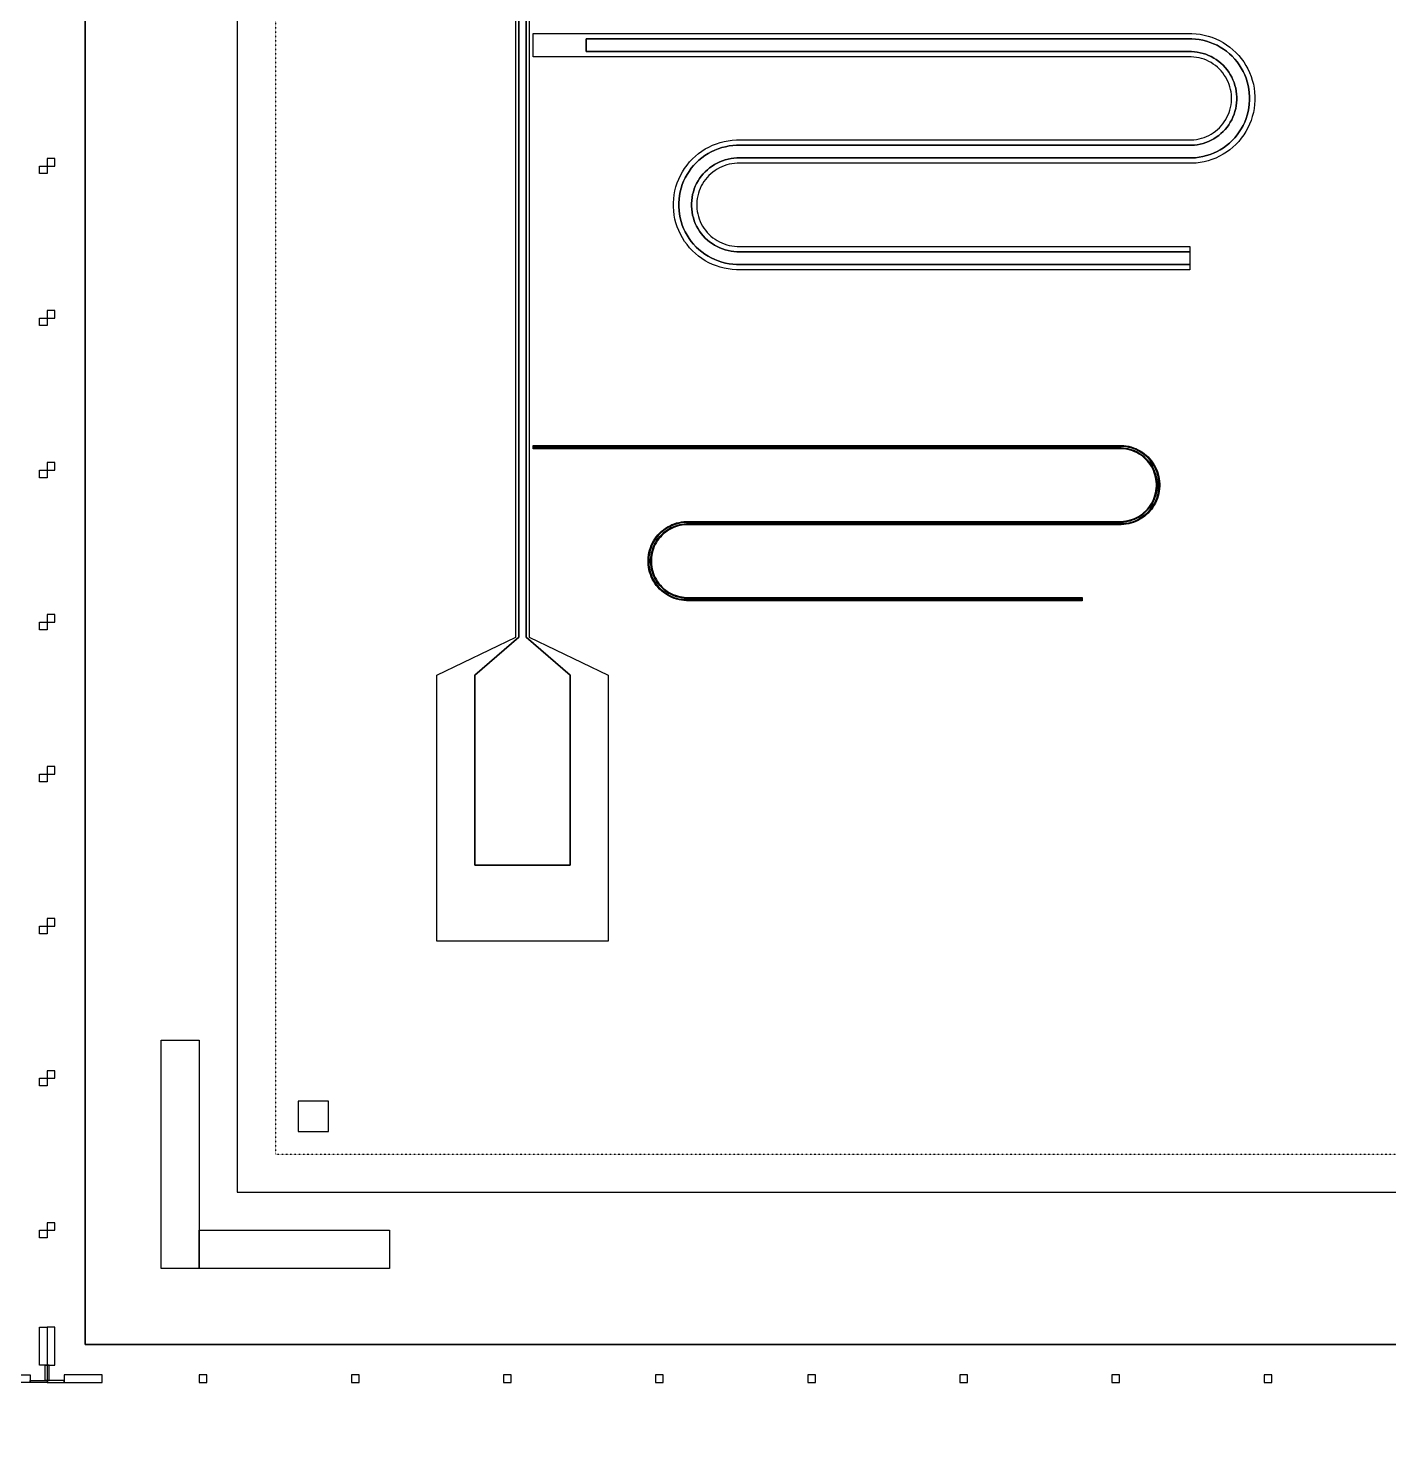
# Model space of a CAD drawing. Extents: x -50000 to 50000, y -50000 to 50000.
# Drawn here: x -14450 to -10872, y -43341 to -39637 of the extents above; entities that cross this region are included whole.
import ezdxf

# ---------------------------------------------------------------- set-up
doc = ezdxf.new("R2010")
doc.units = 0
doc.linetypes.add('DOT', pattern=[0.2, 0, -0.2])
doc.layers.get('0').update_dxf_attribs({"linetype": 'CONTINUOUS'})
for name, color, linetype in [('DICEGRID', 3, 'CONTINUOUS'), ('FRAME', 8, 'CONTINUOUS'), ('MARKERS', 2, 'CONTINUOUS'), ('XOR', 1, 'CONTINUOUS')]:
    doc.layers.add(name, color=color, linetype=linetype)

# ---------------------------------------------------------------- blocks, each defined once
blk = doc.blocks.new('DICINGBORDER')
for points in [[(0, 3200), (20, 3200), (20, 3220), (0, 3220)], [(7200, 3180), (7180, 3180), (7180, 3200), (7200, 3200)], [(0, 2800), (20, 2800), (20, 2820), (0, 2820)], [(7200, 2780), (7180, 2780), (7180, 2800), (7200, 2800)], [(0, 2400), (20, 2400), (20, 2420), (0, 2420)], [(7200, 2380), (7180, 2380), (7180, 2400), (7200, 2400)], [(0, 2000), (20, 2000), (20, 2020), (0, 2020)], [(7200, 1980), (7180, 1980), (7180, 2000), (7200, 2000)], [(0, 1600), (20, 1600), (20, 1620), (0, 1620)], [(7200, 1580), (7180, 1580), (7180, 1600), (7200, 1600)], [(0, 1200), (20, 1200), (20, 1220), (0, 1220)], [(7200, 1180), (7180, 1180), (7180, 1200), (7200, 1200)], [(0, 800), (20, 800), (20, 820), (0, 820)], [(7200, 780), (7180, 780), (7180, 800), (7200, 800)], [(0, 400), (20, 400), (20, 420), (0, 420)], [(7200, 380), (7180, 380), (7180, 400), (7200, 400)], [(0, 45), (20, 45), (20, 145), (0, 145)], [(7200, 45), (7180, 45), (7180, 145), (7200, 145)], [(0, 5), (5, 5), (5, 45), (0, 45)], [(7200, 5), (7195, 5), (7195, 45), (7200, 45)], [(0, 0), (45, 0), (45, 5), (0, 5)], [(45, 0), (145, 0), (145, 20), (45, 20)], [(400, 0), (420, 0), (420, 20), (400, 20)], [(800, 0), (820, 0), (820, 20), (800, 20)], [(1200, 0), (1220, 0), (1220, 20), (1200, 20)], [(1600, 0), (1620, 0), (1620, 20), (1600, 20)], [(2000, 0), (2020, 0), (2020, 20), (2000, 20)], [(2400, 0), (2420, 0), (2420, 20), (2400, 20)], [(2800, 0), (2820, 0), (2820, 20), (2800, 20)], [(3200, 0), (3220, 0), (3220, 20), (3200, 20)], [(7155, 0), (7055, 0), (7055, 20), (7155, 20)], [(7200, 0), (7155, 0), (7155, 5), (7200, 5)]]:
    blk.add_lwpolyline(points, close=True)
blk = doc.blocks.new('CHIP_XOR')
at = {"layer": 'chipBorder'}
blk.add_lwpolyline([(0, 0), (0, 7000), (7000, 7000), (7000, 0), (0, 0)], close=True, dxfattribs=at)
at = {"layer": 'DICEGRID'}
blk.add_lwpolyline([(400, 400), (6600, 400), (6600, 6600), (400, 6600)], close=True, dxfattribs=at)
at = {"layer": 'FRAME'}
blk.add_lwpolyline([(0, 0), (7000, 0), (7000, 7000), (0, 7000)], close=True, dxfattribs=at)
at = {"layer": 'FRAME', "linetype": 'DOT'}
blk.add_lwpolyline([(500, 500), (6500, 500), (6500, 6500), (500, 6500)], close=True, dxfattribs=at)
at = {"layer": 'MARKERS'}
blk.add_lwpolyline([(560, 560), (640, 560), (640, 640), (560, 640)], close=True, dxfattribs=at)
at = {"layer": 'mask'}
for points in [[(200, 200), (200, 800), (300, 800), (300, 200), (200, 200)], [(300, 200), (300, 300), (800, 300), (800, 200), (300, 200)]]:
    blk.add_lwpolyline(points, close=True, dxfattribs=at)
at = {"layer": 'photolayer'}
blk.add_lwpolyline([(1159.56, 5660.652), (1159.56, 1860.652), (1275.5, 1760.652), (1275.5, 1260.652), (1024.5, 1260.652), (1024.5, 1260.652), (1024.5, 1760.652), (1140.44, 1860.652), (1140.44, 5660.652)], dxfattribs=at)
for points in [[(1712.635, 2841.065), (1702.803, 2841.684), (1693.03, 2842.919), (1683.354, 2844.764), (1673.812, 2847.214), (1664.443, 2850.258), (1655.284, 2853.885), (1646.371, 2858.079), (1637.739, 2862.825), (1629.421, 2868.103), (1621.452, 2873.893), (1613.861, 2880.172), (1606.68, 2886.916), (1599.937, 2894.097), (1593.658, 2901.687), (1587.868, 2909.657), (1582.589, 2917.974), (1577.844, 2926.606), (1573.649, 2935.52), (1570.023, 2944.679), (1566.979, 2954.047), (1564.529, 2963.589), (1562.683, 2973.265), (1561.449, 2983.038), (1560.83, 2992.87), (1560.83, 3002.721), (1561.449, 3012.552), (1562.683, 3022.325), (1564.529, 3032.002), (1566.979, 3041.543), (1570.023, 3050.912), (1573.649, 3060.071), (1577.844, 3068.984), (1582.589, 3077.617), (1587.868, 3085.934), (1593.658, 3093.904), (1599.937, 3101.494), (1606.68, 3108.675), (1613.861, 3115.418), (1621.452, 3121.697), (1629.421, 3127.488), (1637.739, 3132.766), (1646.371, 3137.512), (1655.284, 3141.706), (1664.443, 3145.332), (1673.812, 3148.376), (1683.354, 3150.826), (1693.03, 3152.672), (1702.803, 3153.907), (1712.635, 3154.525), (2908.885, 3154.525), (2916.618, 3155.012), (2924.305, 3155.983), (2931.915, 3157.435), (2939.42, 3159.361), (2946.788, 3161.756), (2953.992, 3164.608), (2961.002, 3167.907), (2967.792, 3171.639), (2974.334, 3175.791), (2980.602, 3180.345), (2986.572, 3185.283), (2992.219, 3190.587), (2997.523, 3196.235), (3002.462, 3202.205), (3007.016, 3208.473), (3011.167, 3215.015), (3014.9, 3221.804), (3018.199, 3228.815), (3021.051, 3236.018), (3023.445, 3243.387), (3025.372, 3250.892), (3026.824, 3258.502), (3027.795, 3266.189), (3028.281, 3273.921), (3028.281, 3281.669), (3027.795, 3289.402), (3026.824, 3297.089), (3025.372, 3304.699), (3023.445, 3312.204), (3021.051, 3319.572), (3018.199, 3326.776), (3014.9, 3333.786), (3011.167, 3340.576), (3007.016, 3347.118), (3002.462, 3353.386), (2997.523, 3359.355), (2992.219, 3365.003), (2986.572, 3370.307), (2980.602, 3375.246), (2974.334, 3379.8), (2967.792, 3383.951), (2961.002, 3387.684), (2953.992, 3390.983), (2946.788, 3393.835), (2939.42, 3396.229), (2931.915, 3398.156), (2924.305, 3399.608), (2916.618, 3400.579), (2908.885, 3401.065), (1317.56, 3401.065), (1317.56, 3434.525), (2909.937, 3434.525), (2919.768, 3433.907), (2929.541, 3432.672), (2939.218, 3430.826), (2948.759, 3428.376), (2958.128, 3425.332), (2967.287, 3421.706), (2976.2, 3417.512), (2984.833, 3412.766), (2993.15, 3407.488), (3001.12, 3401.697), (3008.71, 3395.418), (3015.891, 3388.675), (3022.634, 3381.494), (3028.913, 3373.904), (3034.704, 3365.934), (3039.982, 3357.617), (3044.728, 3348.984), (3048.922, 3340.071), (3052.548, 3330.912), (3055.592, 3321.543), (3058.042, 3312.002), (3059.888, 3302.325), (3061.123, 3292.552), (3061.741, 3282.721), (3061.741, 3272.87), (3061.123, 3263.038), (3059.888, 3253.265), (3058.042, 3243.589), (3055.592, 3234.047), (3052.548, 3224.679), (3048.922, 3215.52), (3044.728, 3206.606), (3039.982, 3197.974), (3034.704, 3189.657), (3028.913, 3181.687), (3022.634, 3174.097), (3015.891, 3166.916), (3008.71, 3160.172), (3001.12, 3153.893), (2993.15, 3148.103), (2984.833, 3142.825), (2976.2, 3138.079), (2967.287, 3133.885), (2958.128, 3130.258), (2948.759, 3127.214), (2939.218, 3124.764), (2929.541, 3122.919), (2919.768, 3121.684), (2909.937, 3121.065), (1713.686, 3121.065), (1705.954, 3120.579), (1698.267, 3119.608), (1690.656, 3118.156), (1683.152, 3116.229), (1675.783, 3113.835), (1668.579, 3110.983), (1661.569, 3107.684), (1654.779, 3103.951), (1648.238, 3099.8), (1641.97, 3095.246), (1636, 3090.307), (1630.352, 3085.003), (1625.048, 3079.355), (1620.11, 3073.386), (1615.555, 3067.118), (1611.404, 3060.576), (1607.671, 3053.786), (1604.373, 3046.776), (1601.52, 3039.572), (1599.126, 3032.204), (1597.199, 3024.699), (1595.748, 3017.089), (1594.776, 3009.402), (1594.29, 3001.669), (1594.29, 2993.921), (1594.776, 2986.189), (1595.748, 2978.502), (1597.199, 2970.892), (1599.126, 2963.387), (1601.52, 2956.018), (1604.373, 2948.815), (1607.671, 2941.804), (1611.404, 2935.015), (1615.555, 2928.473), (1620.11, 2922.205), (1625.048, 2916.235), (1630.352, 2910.587), (1636, 2905.283), (1641.97, 2900.345), (1648.238, 2895.791), (1654.779, 2891.639), (1661.569, 2887.907), (1668.579, 2884.608), (1675.783, 2881.756), (1683.152, 2879.361), (1690.656, 2877.435), (1698.267, 2875.983), (1705.954, 2875.012), (1713.686, 2874.525), (2905.011, 2874.525), (2905.011, 2841.065), (1712.635, 2841.065)], [(1581.103, 1958.272), (1574.68, 1958.677), (1568.296, 1959.483), (1561.975, 1960.689), (1555.743, 1962.289), (1549.623, 1964.278), (1543.64, 1966.646), (1537.818, 1969.386), (1532.179, 1972.486), (1526.745, 1975.934), (1521.54, 1979.716), (1516.581, 1983.818), (1511.891, 1988.223), (1507.486, 1992.914), (1503.384, 1997.872), (1499.602, 2003.078), (1496.154, 2008.511), (1493.054, 2014.15), (1490.314, 2019.972), (1487.945, 2025.955), (1485.957, 2032.075), (1484.356, 2038.308), (1483.151, 2044.629), (1482.344, 2051.013), (1481.94, 2057.435), (1481.94, 2063.87), (1482.344, 2070.292), (1483.151, 2076.676), (1484.356, 2082.997), (1485.957, 2089.23), (1487.945, 2095.35), (1490.314, 2101.333), (1493.054, 2107.155), (1496.154, 2112.794), (1499.602, 2118.227), (1503.384, 2123.433), (1507.486, 2128.391), (1511.891, 2133.082), (1516.581, 2137.487), (1521.54, 2141.588), (1526.745, 2145.371), (1532.179, 2148.819), (1537.818, 2151.919), (1543.64, 2154.659), (1549.623, 2157.027), (1555.743, 2159.016), (1561.975, 2160.616), (1568.296, 2161.822), (1574.68, 2162.628), (1581.103, 2163.032), (2724.282, 2163.032), (2730.405, 2163.418), (2736.492, 2164.187), (2742.519, 2165.336), (2748.462, 2166.862), (2754.298, 2168.758), (2760.003, 2171.017), (2765.554, 2173.629), (2770.931, 2176.585), (2776.111, 2179.873), (2781.075, 2183.479), (2785.803, 2187.39), (2790.276, 2191.591), (2794.476, 2196.063), (2798.387, 2200.791), (2801.993, 2205.755), (2805.281, 2210.935), (2808.237, 2216.312), (2810.849, 2221.864), (2813.108, 2227.569), (2815.004, 2233.404), (2816.53, 2239.347), (2817.68, 2245.374), (2818.449, 2251.461), (2818.834, 2257.585), (2818.834, 2263.72), (2818.449, 2269.844), (2817.68, 2275.931), (2816.53, 2281.958), (2815.004, 2287.901), (2813.108, 2293.736), (2810.849, 2299.441), (2808.237, 2304.993), (2805.281, 2310.37), (2801.993, 2315.55), (2798.387, 2320.514), (2794.476, 2325.242), (2790.276, 2329.714), (2785.803, 2333.914), (2781.075, 2337.825), (2776.111, 2341.432), (2770.931, 2344.72), (2765.554, 2347.675), (2760.003, 2350.288), (2754.298, 2352.547), (2748.462, 2354.443), (2742.519, 2355.968), (2736.492, 2357.118), (2730.405, 2357.887), (2724.282, 2358.272), (1179.56, 2358.272), (1179.56, 2363.032), (2724.431, 2363.032), (2730.853, 2362.628), (2737.237, 2361.822), (2743.558, 2360.616), (2749.791, 2359.016), (2755.911, 2357.027), (2761.894, 2354.659), (2767.716, 2351.919), (2773.355, 2348.819), (2778.788, 2345.371), (2783.994, 2341.588), (2788.952, 2337.487), (2793.643, 2333.082), (2798.048, 2328.391), (2802.15, 2323.433), (2805.932, 2318.227), (2809.38, 2312.794), (2812.48, 2307.155), (2815.22, 2301.333), (2817.589, 2295.35), (2819.577, 2289.23), (2821.178, 2282.997), (2822.383, 2276.676), (2823.19, 2270.292), (2823.594, 2263.87), (2823.594, 2257.435), (2823.19, 2251.013), (2822.383, 2244.629), (2821.178, 2238.308), (2819.577, 2232.075), (2817.589, 2225.955), (2815.22, 2219.972), (2812.48, 2214.15), (2809.38, 2208.511), (2805.932, 2203.078), (2802.15, 2197.872), (2798.048, 2192.914), (2793.643, 2188.223), (2788.952, 2183.818), (2783.994, 2179.716), (2778.788, 2175.934), (2773.355, 2172.486), (2767.716, 2169.386), (2761.894, 2166.646), (2755.911, 2164.278), (2749.791, 2162.289), (2743.558, 2160.689), (2737.237, 2159.483), (2730.853, 2158.677), (2724.431, 2158.272), (1581.252, 2158.272), (1575.129, 2157.887), (1569.041, 2157.118), (1563.014, 2155.968), (1557.071, 2154.443), (1551.236, 2152.547), (1545.531, 2150.288), (1539.98, 2147.675), (1534.603, 2144.72), (1529.422, 2141.432), (1524.458, 2137.825), (1519.731, 2133.914), (1515.258, 2129.714), (1511.058, 2125.242), (1507.147, 2120.514), (1503.541, 2115.55), (1500.253, 2110.37), (1497.297, 2104.993), (1494.685, 2099.441), (1492.426, 2093.736), (1490.53, 2087.901), (1489.004, 2081.958), (1487.854, 2075.931), (1487.085, 2069.844), (1486.7, 2063.72), (1486.7, 2057.585), (1487.085, 2051.461), (1487.854, 2045.374), (1489.004, 2039.347), (1490.53, 2033.404), (1492.426, 2027.569), (1494.685, 2021.864), (1497.297, 2016.312), (1500.253, 2010.935), (1503.541, 2005.755), (1507.147, 2000.791), (1511.058, 1996.063), (1515.258, 1991.591), (1519.731, 1987.39), (1524.458, 1983.479), (1529.422, 1979.873), (1534.603, 1976.585), (1539.98, 1973.629), (1545.531, 1971.017), (1551.236, 1968.758), (1557.071, 1966.862), (1563.014, 1965.336), (1569.041, 1964.187), (1575.129, 1963.418), (1581.252, 1963.032), (2621.214, 1963.032), (2621.214, 1958.272), (1581.103, 1958.272)]]:
    blk.add_lwpolyline(points, close=True, dxfattribs=at)
at = {"layer": 'XOR'}
for points in [[(1140.44, 5660.652), (1140.44, 1860.652), (1024.5, 1760.652), (1024.5, 1260.652), (1275.5, 1260.652), (1275.5, 1760.652), (1159.56, 1860.652), (1159.56, 5660.652)], [(1167.56, 5663.144), (1167.56, 1860.652), (1375.5, 1760.652), (1375.5, 1060.652), (924.5, 1060.652), (924.5, 1060.652), (924.5, 1760.652), (1132.44, 1860.652), (1132.44, 5664.205)]]:
    blk.add_lwpolyline(points, dxfattribs=at)
for points in [[(1712.195, 2827.065), (1701.485, 2827.739), (1690.839, 2829.084), (1680.298, 2831.095), (1669.904, 2833.763), (1659.699, 2837.079), (1649.721, 2841.03), (1640.012, 2845.599), (1630.608, 2850.768), (1621.548, 2856.518), (1612.867, 2862.826), (1604.598, 2869.666), (1596.776, 2877.011), (1589.43, 2884.834), (1582.59, 2893.102), (1576.283, 2901.783), (1570.533, 2910.844), (1565.363, 2920.247), (1560.794, 2929.957), (1556.844, 2939.934), (1553.528, 2950.14), (1550.859, 2960.533), (1548.849, 2971.074), (1547.504, 2981.72), (1546.83, 2992.43), (1546.83, 3003.161), (1547.504, 3013.87), (1548.849, 3024.517), (1550.859, 3035.057), (1553.528, 3045.451), (1556.844, 3055.657), (1560.794, 3065.634), (1565.363, 3075.343), (1570.533, 3084.747), (1576.283, 3093.807), (1582.59, 3102.489), (1589.43, 3110.757), (1596.776, 3118.579), (1604.598, 3125.925), (1612.867, 3132.765), (1621.548, 3139.073), (1630.608, 3144.822), (1640.012, 3149.992), (1649.721, 3154.561), (1659.699, 3158.511), (1669.904, 3161.827), (1680.298, 3164.496), (1690.839, 3166.507), (1701.485, 3167.852), (1712.195, 3168.525), (2908.445, 3168.525), (2915.3, 3168.957), (2922.113, 3169.817), (2928.86, 3171.104), (2935.512, 3172.812), (2942.044, 3174.935), (2948.429, 3177.463), (2954.643, 3180.387), (2960.662, 3183.696), (2966.461, 3187.376), (2972.017, 3191.412), (2977.309, 3195.79), (2982.315, 3200.492), (2987.016, 3205.498), (2991.394, 3210.79), (2995.431, 3216.346), (2999.111, 3222.145), (3002.42, 3228.163), (3005.344, 3234.378), (3007.872, 3240.763), (3009.994, 3247.295), (3011.702, 3253.947), (3012.989, 3260.693), (3013.85, 3267.507), (3014.281, 3274.361), (3014.281, 3281.229), (3013.85, 3288.084), (3012.989, 3294.897), (3011.702, 3301.644), (3009.994, 3308.296), (3007.872, 3314.827), (3005.344, 3321.213), (3002.42, 3327.427), (2999.111, 3333.446), (2995.431, 3339.244), (2991.394, 3344.801), (2987.016, 3350.093), (2982.315, 3355.099), (2977.309, 3359.8), (2972.017, 3364.178), (2966.461, 3368.215), (2960.662, 3371.895), (2954.643, 3375.204), (2948.429, 3378.128), (2942.044, 3380.656), (2935.512, 3382.778), (2928.86, 3384.486), (2922.113, 3385.773), (2915.3, 3386.634), (2908.445, 3387.065), (1177.56, 3387.065), (1177.56, 3448.525), (2910.377, 3448.525), (2921.086, 3447.852), (2931.733, 3446.507), (2942.273, 3444.496), (2952.667, 3441.827), (2962.873, 3438.511), (2972.85, 3434.561), (2982.559, 3429.992), (2991.963, 3424.822), (3001.023, 3419.073), (3009.705, 3412.765), (3017.973, 3405.925), (3025.795, 3398.579), (3033.141, 3390.757), (3039.981, 3382.489), (3046.289, 3373.807), (3052.038, 3364.747), (3057.208, 3355.343), (3061.777, 3345.634), (3065.727, 3335.657), (3069.043, 3325.451), (3071.712, 3315.057), (3073.723, 3304.517), (3075.068, 3293.87), (3075.741, 3283.161), (3075.741, 3272.43), (3075.068, 3261.72), (3073.723, 3251.074), (3071.712, 3240.533), (3069.043, 3230.14), (3065.727, 3219.934), (3061.777, 3209.957), (3057.208, 3200.247), (3052.038, 3190.844), (3046.289, 3181.783), (3039.981, 3173.102), (3033.141, 3164.834), (3025.795, 3157.011), (3017.973, 3149.666), (3009.705, 3142.826), (3001.023, 3136.518), (2991.963, 3130.768), (2982.559, 3125.599), (2972.85, 3121.03), (2962.873, 3117.079), (2952.667, 3113.763), (2942.273, 3111.095), (2931.733, 3109.084), (2921.086, 3107.739), (2910.377, 3107.065), (1714.126, 3107.065), (1707.272, 3106.634), (1700.458, 3105.773), (1693.712, 3104.486), (1687.06, 3102.778), (1680.528, 3100.656), (1674.142, 3098.128), (1667.928, 3095.204), (1661.91, 3091.895), (1656.111, 3088.215), (1650.555, 3084.178), (1645.263, 3079.8), (1640.256, 3075.099), (1635.555, 3070.093), (1631.177, 3064.801), (1627.14, 3059.244), (1623.46, 3053.446), (1620.152, 3047.427), (1617.227, 3041.213), (1614.699, 3034.827), (1612.577, 3028.296), (1610.869, 3021.644), (1609.582, 3014.897), (1608.721, 3008.084), (1608.29, 3001.229), (1608.29, 2994.361), (1608.721, 2987.507), (1609.582, 2980.693), (1610.869, 2973.947), (1612.577, 2967.295), (1614.699, 2960.763), (1617.227, 2954.378), (1620.152, 2948.163), (1623.46, 2942.145), (1627.14, 2936.346), (1631.177, 2930.79), (1635.555, 2925.498), (1640.256, 2920.492), (1645.263, 2915.79), (1650.555, 2911.412), (1656.111, 2907.376), (1661.91, 2903.696), (1667.928, 2900.387), (1674.142, 2897.463), (1680.528, 2894.935), (1687.06, 2892.812), (1693.712, 2891.104), (1700.458, 2889.817), (1707.272, 2888.957), (1714.126, 2888.525), (2905.011, 2888.525), (2905.011, 2874.525), (1713.686, 2874.525), (1705.954, 2875.012), (1698.267, 2875.983), (1690.656, 2877.435), (1683.152, 2879.361), (1675.783, 2881.756), (1668.579, 2884.608), (1661.569, 2887.907), (1654.779, 2891.639), (1648.238, 2895.791), (1641.97, 2900.345), (1636, 2905.283), (1630.352, 2910.587), (1625.048, 2916.235), (1620.11, 2922.205), (1615.555, 2928.473), (1611.404, 2935.015), (1607.671, 2941.804), (1604.373, 2948.815), (1601.52, 2956.018), (1599.126, 2963.387), (1597.199, 2970.892), (1595.748, 2978.502), (1594.776, 2986.189), (1594.29, 2993.921), (1594.29, 3001.669), (1594.776, 3009.402), (1595.748, 3017.089), (1597.199, 3024.699), (1599.126, 3032.204), (1601.52, 3039.572), (1604.373, 3046.776), (1607.671, 3053.786), (1611.404, 3060.576), (1615.555, 3067.118), (1620.11, 3073.386), (1625.048, 3079.355), (1630.352, 3085.003), (1636, 3090.307), (1641.97, 3095.246), (1648.238, 3099.8), (1654.779, 3103.951), (1661.569, 3107.684), (1668.579, 3110.983), (1675.783, 3113.835), (1683.152, 3116.229), (1690.656, 3118.156), (1698.267, 3119.608), (1705.954, 3120.579), (1713.686, 3121.065), (2909.937, 3121.065), (2919.768, 3121.684), (2929.541, 3122.919), (2939.218, 3124.764), (2948.759, 3127.214), (2958.128, 3130.258), (2967.287, 3133.885), (2976.2, 3138.079), (2984.833, 3142.825), (2993.15, 3148.103), (3001.12, 3153.893), (3008.71, 3160.172), (3015.891, 3166.916), (3022.634, 3174.097), (3028.913, 3181.687), (3034.704, 3189.657), (3039.982, 3197.974), (3044.728, 3206.606), (3048.922, 3215.52), (3052.548, 3224.679), (3055.592, 3234.047), (3058.042, 3243.589), (3059.888, 3253.265), (3061.123, 3263.038), (3061.741, 3272.87), (3061.741, 3282.721), (3061.123, 3292.552), (3059.888, 3302.325), (3058.042, 3312.002), (3055.592, 3321.543), (3052.548, 3330.912), (3048.922, 3340.071), (3044.728, 3348.984), (3039.982, 3357.617), (3034.704, 3365.934), (3028.913, 3373.904), (3022.634, 3381.494), (3015.891, 3388.675), (3008.71, 3395.418), (3001.12, 3401.697), (2993.15, 3407.488), (2984.833, 3412.766), (2976.2, 3417.512), (2967.287, 3421.706), (2958.128, 3425.332), (2948.759, 3428.376), (2939.218, 3430.826), (2929.541, 3432.672), (2919.768, 3433.907), (2909.937, 3434.525), (1317.56, 3434.525), (1317.56, 3401.065), (2908.885, 3401.065), (2916.618, 3400.579), (2924.305, 3399.608), (2931.915, 3398.156), (2939.42, 3396.229), (2946.788, 3393.835), (2953.992, 3390.983), (2961.002, 3387.684), (2967.792, 3383.951), (2974.334, 3379.8), (2980.602, 3375.246), (2986.572, 3370.307), (2992.219, 3365.003), (2997.523, 3359.355), (3002.462, 3353.386), (3007.016, 3347.118), (3011.167, 3340.576), (3014.9, 3333.786), (3018.199, 3326.776), (3021.051, 3319.572), (3023.445, 3312.204), (3025.372, 3304.699), (3026.824, 3297.089), (3027.795, 3289.402), (3028.281, 3281.669), (3028.281, 3273.921), (3027.795, 3266.189), (3026.824, 3258.502), (3025.372, 3250.892), (3023.445, 3243.387), (3021.051, 3236.018), (3018.199, 3228.815), (3014.9, 3221.804), (3011.167, 3215.015), (3007.016, 3208.473), (3002.462, 3202.205), (2997.523, 3196.235), (2992.219, 3190.587), (2986.572, 3185.283), (2980.602, 3180.345), (2974.334, 3175.791), (2967.792, 3171.639), (2961.002, 3167.907), (2953.992, 3164.608), (2946.788, 3161.756), (2939.42, 3159.361), (2931.915, 3157.435), (2924.305, 3155.983), (2916.618, 3155.012), (2908.885, 3154.525), (1712.635, 3154.525), (1702.803, 3153.907), (1693.03, 3152.672), (1683.354, 3150.826), (1673.812, 3148.376), (1664.443, 3145.332), (1655.284, 3141.706), (1646.371, 3137.512), (1637.739, 3132.766), (1629.421, 3127.488), (1621.452, 3121.697), (1613.861, 3115.418), (1606.68, 3108.675), (1599.937, 3101.494), (1593.658, 3093.904), (1587.868, 3085.934), (1582.589, 3077.617), (1577.844, 3068.984), (1573.649, 3060.071), (1570.023, 3050.912), (1566.979, 3041.543), (1564.529, 3032.002), (1562.683, 3022.325), (1561.449, 3012.552), (1560.83, 3002.721), (1560.83, 2992.87), (1561.449, 2983.038), (1562.683, 2973.265), (1564.529, 2963.589), (1566.979, 2954.047), (1570.023, 2944.679), (1573.649, 2935.52), (1577.844, 2926.606), (1582.589, 2917.974), (1587.868, 2909.657), (1593.658, 2901.687), (1599.937, 2894.097), (1606.68, 2886.916), (1613.861, 2880.172), (1621.452, 2873.893), (1629.421, 2868.103), (1637.739, 2862.825), (1646.371, 2858.079), (1655.284, 2853.885), (1664.443, 2850.258), (1673.812, 2847.214), (1683.354, 2844.764), (1693.03, 2842.919), (1702.803, 2841.684), (1712.635, 2841.065), (2905.011, 2841.065), (2905.011, 2827.065), (1712.195, 2827.065)], [(1581.04, 1956.272), (1574.492, 1956.684), (1567.983, 1957.507), (1561.539, 1958.736), (1555.185, 1960.368), (1548.945, 1962.395), (1542.845, 1964.81), (1536.909, 1967.603), (1531.16, 1970.764), (1525.621, 1974.279), (1520.313, 1978.135), (1515.258, 1982.317), (1510.476, 1986.808), (1505.985, 1991.591), (1501.803, 1996.646), (1497.947, 2001.953), (1494.431, 2007.492), (1491.271, 2013.242), (1488.477, 2019.178), (1486.062, 2025.278), (1484.035, 2031.517), (1482.404, 2037.871), (1481.174, 2044.316), (1480.352, 2050.825), (1479.94, 2057.372), (1479.94, 2063.933), (1480.352, 2070.48), (1481.174, 2076.989), (1482.404, 2083.433), (1484.035, 2089.788), (1486.062, 2096.027), (1488.477, 2102.127), (1491.271, 2108.063), (1494.431, 2113.812), (1497.947, 2119.352), (1501.803, 2124.659), (1505.985, 2129.714), (1510.476, 2134.497), (1515.258, 2138.988), (1520.313, 2143.17), (1525.621, 2147.026), (1531.16, 2150.541), (1536.909, 2153.702), (1542.845, 2156.495), (1548.945, 2158.91), (1555.185, 2160.937), (1561.539, 2162.569), (1567.983, 2163.798), (1574.492, 2164.621), (1581.04, 2165.032), (2724.219, 2165.032), (2730.217, 2165.41), (2736.179, 2166.163), (2742.083, 2167.289), (2747.904, 2168.784), (2753.62, 2170.641), (2759.208, 2172.853), (2764.646, 2175.412), (2769.912, 2178.308), (2774.987, 2181.528), (2779.849, 2185.061), (2784.48, 2188.891), (2788.861, 2193.006), (2792.975, 2197.387), (2796.806, 2202.017), (2800.338, 2206.88), (2803.559, 2211.954), (2806.454, 2217.22), (2809.013, 2222.658), (2811.225, 2228.246), (2813.082, 2233.962), (2814.577, 2239.783), (2815.703, 2245.687), (2816.456, 2251.649), (2816.834, 2257.647), (2816.834, 2263.657), (2816.456, 2269.656), (2815.703, 2275.618), (2814.577, 2281.522), (2813.082, 2287.343), (2811.225, 2293.059), (2809.013, 2298.646), (2806.454, 2304.084), (2803.559, 2309.351), (2800.338, 2314.425), (2796.806, 2319.288), (2792.975, 2323.918), (2788.861, 2328.299), (2784.48, 2332.413), (2779.849, 2336.244), (2774.987, 2339.777), (2769.912, 2342.997), (2764.646, 2345.893), (2759.208, 2348.451), (2753.62, 2350.664), (2747.904, 2352.521), (2742.083, 2354.016), (2736.179, 2355.142), (2730.217, 2355.895), (2724.219, 2356.272), (1177.56, 2356.272), (1177.56, 2365.032), (2724.494, 2365.032), (2731.042, 2364.621), (2737.551, 2363.798), (2743.995, 2362.569), (2750.349, 2360.937), (2756.589, 2358.91), (2762.689, 2356.495), (2768.625, 2353.702), (2774.374, 2350.541), (2779.913, 2347.026), (2785.221, 2343.17), (2790.276, 2338.988), (2795.058, 2334.497), (2799.549, 2329.714), (2803.731, 2324.659), (2807.587, 2319.352), (2811.102, 2313.812), (2814.263, 2308.063), (2817.056, 2302.127), (2819.471, 2296.027), (2821.499, 2289.788), (2823.13, 2283.433), (2824.36, 2276.989), (2825.182, 2270.48), (2825.594, 2263.933), (2825.594, 2257.372), (2825.182, 2250.825), (2824.36, 2244.316), (2823.13, 2237.871), (2821.499, 2231.517), (2819.471, 2225.278), (2817.056, 2219.178), (2814.263, 2213.242), (2811.102, 2207.492), (2807.587, 2201.953), (2803.731, 2196.646), (2799.549, 2191.591), (2795.058, 2186.808), (2790.276, 2182.317), (2785.221, 2178.135), (2779.913, 2174.279), (2774.374, 2170.764), (2768.625, 2167.603), (2762.689, 2164.81), (2756.589, 2162.395), (2750.349, 2160.368), (2743.995, 2158.736), (2737.551, 2157.507), (2731.042, 2156.684), (2724.494, 2156.272), (1581.315, 2156.272), (1575.317, 2155.895), (1569.354, 2155.142), (1563.451, 2154.016), (1557.63, 2152.521), (1551.914, 2150.664), (1546.326, 2148.451), (1540.888, 2145.893), (1535.621, 2142.997), (1530.547, 2139.777), (1525.685, 2136.244), (1521.054, 2132.413), (1516.673, 2128.299), (1512.559, 2123.918), (1508.728, 2119.288), (1505.196, 2114.425), (1501.975, 2109.351), (1499.08, 2104.084), (1496.521, 2098.646), (1494.309, 2093.059), (1492.451, 2087.343), (1490.957, 2081.522), (1489.831, 2075.618), (1489.077, 2069.656), (1488.7, 2063.657), (1488.7, 2057.647), (1489.077, 2051.649), (1489.831, 2045.687), (1490.957, 2039.783), (1492.451, 2033.962), (1494.309, 2028.246), (1496.521, 2022.658), (1499.08, 2017.22), (1501.975, 2011.954), (1505.196, 2006.88), (1508.728, 2002.017), (1512.559, 1997.387), (1516.673, 1993.006), (1521.054, 1988.891), (1525.685, 1985.061), (1530.547, 1981.528), (1535.621, 1978.308), (1540.888, 1975.412), (1546.326, 1972.853), (1551.914, 1970.641), (1557.63, 1968.784), (1563.451, 1967.289), (1569.354, 1966.163), (1575.317, 1965.41), (1581.315, 1965.032), (2621.214, 1965.032), (2621.214, 1963.032), (1581.252, 1963.032), (1575.129, 1963.418), (1569.041, 1964.187), (1563.014, 1965.336), (1557.071, 1966.862), (1551.236, 1968.758), (1545.531, 1971.017), (1539.98, 1973.629), (1534.603, 1976.585), (1529.422, 1979.873), (1524.458, 1983.479), (1519.731, 1987.39), (1515.258, 1991.591), (1511.058, 1996.063), (1507.147, 2000.791), (1503.541, 2005.755), (1500.253, 2010.935), (1497.297, 2016.312), (1494.685, 2021.864), (1492.426, 2027.569), (1490.53, 2033.404), (1489.004, 2039.347), (1487.854, 2045.374), (1487.085, 2051.461), (1486.7, 2057.585), (1486.7, 2063.72), (1487.085, 2069.844), (1487.854, 2075.931), (1489.004, 2081.958), (1490.53, 2087.901), (1492.426, 2093.736), (1494.685, 2099.441), (1497.297, 2104.993), (1500.253, 2110.37), (1503.541, 2115.55), (1507.147, 2120.514), (1511.058, 2125.242), (1515.258, 2129.714), (1519.731, 2133.914), (1524.458, 2137.825), (1529.422, 2141.432), (1534.603, 2144.72), (1539.98, 2147.675), (1545.531, 2150.288), (1551.236, 2152.547), (1557.071, 2154.443), (1563.014, 2155.968), (1569.041, 2157.118), (1575.129, 2157.887), (1581.252, 2158.272), (2724.431, 2158.272), (2730.853, 2158.677), (2737.237, 2159.483), (2743.558, 2160.689), (2749.791, 2162.289), (2755.911, 2164.278), (2761.894, 2166.646), (2767.716, 2169.386), (2773.355, 2172.486), (2778.788, 2175.934), (2783.994, 2179.716), (2788.952, 2183.818), (2793.643, 2188.223), (2798.048, 2192.914), (2802.15, 2197.872), (2805.932, 2203.078), (2809.38, 2208.511), (2812.48, 2214.15), (2815.22, 2219.972), (2817.589, 2225.955), (2819.577, 2232.075), (2821.178, 2238.308), (2822.383, 2244.629), (2823.19, 2251.013), (2823.594, 2257.435), (2823.594, 2263.87), (2823.19, 2270.292), (2822.383, 2276.676), (2821.178, 2282.997), (2819.577, 2289.23), (2817.589, 2295.35), (2815.22, 2301.333), (2812.48, 2307.155), (2809.38, 2312.794), (2805.932, 2318.227), (2802.15, 2323.433), (2798.048, 2328.391), (2793.643, 2333.082), (2788.952, 2337.487), (2783.994, 2341.588), (2778.788, 2345.371), (2773.355, 2348.819), (2767.716, 2351.919), (2761.894, 2354.659), (2755.911, 2357.027), (2749.791, 2359.016), (2743.558, 2360.616), (2737.237, 2361.822), (2730.853, 2362.628), (2724.431, 2363.032), (1179.56, 2363.032), (1179.56, 2358.272), (2724.282, 2358.272), (2730.405, 2357.887), (2736.492, 2357.118), (2742.519, 2355.968), (2748.462, 2354.443), (2754.298, 2352.547), (2760.003, 2350.288), (2765.554, 2347.675), (2770.931, 2344.72), (2776.111, 2341.432), (2781.075, 2337.825), (2785.803, 2333.914), (2790.276, 2329.714), (2794.476, 2325.242), (2798.387, 2320.514), (2801.993, 2315.55), (2805.281, 2310.37), (2808.237, 2304.993), (2810.849, 2299.441), (2813.108, 2293.736), (2815.004, 2287.901), (2816.53, 2281.958), (2817.68, 2275.931), (2818.449, 2269.844), (2818.834, 2263.72), (2818.834, 2257.585), (2818.449, 2251.461), (2817.68, 2245.374), (2816.53, 2239.347), (2815.004, 2233.404), (2813.108, 2227.569), (2810.849, 2221.864), (2808.237, 2216.312), (2805.281, 2210.935), (2801.993, 2205.755), (2798.387, 2200.791), (2794.476, 2196.063), (2790.276, 2191.591), (2785.803, 2187.39), (2781.075, 2183.479), (2776.111, 2179.873), (2770.931, 2176.585), (2765.554, 2173.629), (2760.003, 2171.017), (2754.298, 2168.758), (2748.462, 2166.862), (2742.519, 2165.336), (2736.492, 2164.187), (2730.405, 2163.418), (2724.282, 2163.032), (1581.103, 2163.032), (1574.68, 2162.628), (1568.296, 2161.822), (1561.975, 2160.616), (1555.743, 2159.016), (1549.623, 2157.027), (1543.64, 2154.659), (1537.818, 2151.919), (1532.179, 2148.819), (1526.745, 2145.371), (1521.54, 2141.588), (1516.581, 2137.487), (1511.891, 2133.082), (1507.486, 2128.391), (1503.384, 2123.433), (1499.602, 2118.227), (1496.154, 2112.794), (1493.054, 2107.155), (1490.314, 2101.333), (1487.945, 2095.35), (1485.957, 2089.23), (1484.356, 2082.997), (1483.151, 2076.676), (1482.344, 2070.292), (1481.94, 2063.87), (1481.94, 2057.435), (1482.344, 2051.013), (1483.151, 2044.629), (1484.356, 2038.308), (1485.957, 2032.075), (1487.945, 2025.955), (1490.314, 2019.972), (1493.054, 2014.15), (1496.154, 2008.511), (1499.602, 2003.078), (1503.384, 1997.872), (1507.486, 1992.914), (1511.891, 1988.223), (1516.581, 1983.818), (1521.54, 1979.716), (1526.745, 1975.934), (1532.179, 1972.486), (1537.818, 1969.386), (1543.64, 1966.646), (1549.623, 1964.278), (1555.743, 1962.289), (1561.975, 1960.689), (1568.296, 1959.483), (1574.68, 1958.677), (1581.103, 1958.272), (2621.214, 1958.272), (2621.214, 1956.272), (1581.04, 1956.272)]]:
    blk.add_lwpolyline(points, close=True, dxfattribs=at)

msp = doc.modelspace()

# ---------------------------------------------------------------- linework, layer by layer
at = {"layer": 'FRAME'}
for radius in [50000, 49500]:
    msp.add_circle((0, 0), radius, dxfattribs=at)

# ---------------------------------------------------------------- block references
at = {"layer": 'MARKERS'}
for p in [(-21600, -43200), (-14400, -43200)]:
    msp.add_blockref('DICINGBORDER', p, dxfattribs=at)
at = {"layer": 'XOR'}
msp.add_blockref('CHIP_XOR', (-14300, -43100), dxfattribs=at)

doc.saveas('drawing.dxf')
